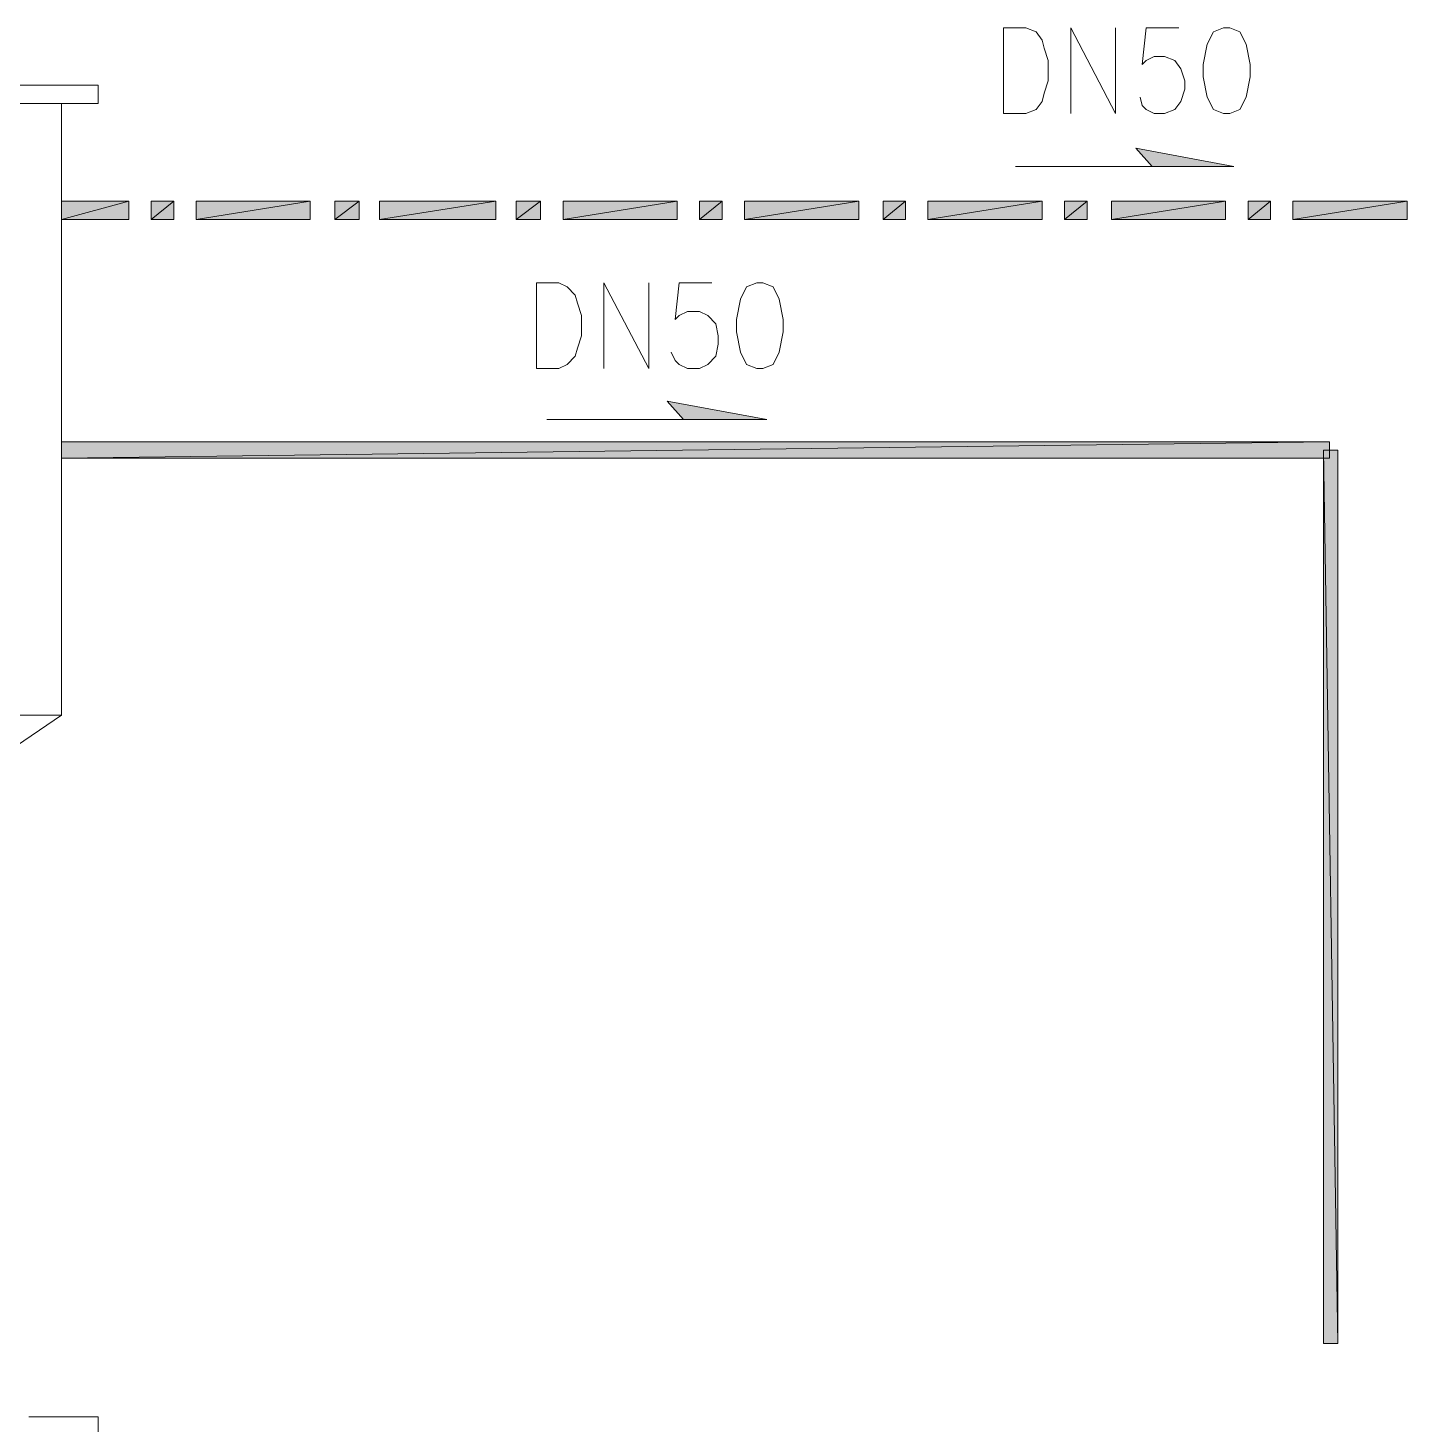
# Model space of a CAD drawing. Extents: x 2439 to 2860, y 496 to 788.
# Drawn here: x 2657.04 to 2704.3, y 682.44 to 730.25 of the extents above; entities that cross this region are included whole.
import ezdxf

# ---------------------------------------------------------------- set-up
doc = ezdxf.new("R2010")
doc.units = 0
doc.header["$LTSCALE"] = 15
doc.header["$MEASUREMENT"] = 0
doc.layers.get('0').update_dxf_attribs({"linetype": 'CONTINUOUS'})

msp = doc.modelspace()

# ---------------------------------------------------------------- hatches: boundary and pattern name
h = msp.add_hatch(color=0)
edge = h.paths.add_edge_path(flags=0)
edge.add_spline(control_points=[(2695.007, 726.128), (2695.007, 726.128), (2695.566, 725.499), (2695.566, 725.499), (2695.566, 725.499), (2698.36, 725.499), (2698.36, 725.499), (2698.36, 725.499), (2695.007, 726.128), (2695.007, 726.128)], knot_values=[0, 0, 0, 0, 1, 1, 1, 2, 2, 2, 3, 3, 3, 3], degree=3, periodic=0)
edge = h.paths.add_edge_path(flags=0)
edge.add_spline(control_points=[(2695.566, 725.499), (2695.566, 725.499), (2698.36, 725.499), (2698.36, 725.499), (2698.36, 725.499), (2698.36, 725.499), (2698.36, 725.499), (2698.36, 725.499), (2695.566, 725.499), (2695.566, 725.499)], knot_values=[0, 0, 0, 0, 1, 1, 1, 2, 2, 2, 3, 3, 3, 3], degree=3, periodic=0)
h = msp.add_hatch(color=0)
edge = h.paths.add_edge_path(flags=0)
edge.add_spline(control_points=[(2658.196, 724.312), (2658.196, 724.312), (2658.196, 723.683), (2658.196, 723.683), (2658.196, 723.683), (2660.501, 724.312), (2660.501, 724.312), (2660.501, 724.312), (2658.196, 724.312), (2658.196, 724.312)], knot_values=[0, 0, 0, 0, 1, 1, 1, 2, 2, 2, 3, 3, 3, 3], degree=3, periodic=0)
edge = h.paths.add_edge_path(flags=0)
edge.add_spline(control_points=[(2658.196, 723.683), (2658.196, 723.683), (2660.501, 724.312), (2660.501, 724.312), (2660.501, 724.312), (2660.501, 723.683), (2660.501, 723.683), (2660.501, 723.683), (2658.196, 723.683), (2658.196, 723.683)], knot_values=[0, 0, 0, 0, 1, 1, 1, 2, 2, 2, 3, 3, 3, 3], degree=3, periodic=0)
h = msp.add_hatch(color=0)
edge = h.paths.add_edge_path(flags=0)
edge.add_spline(control_points=[(2661.269, 724.312), (2661.269, 724.312), (2661.269, 723.683), (2661.269, 723.683), (2661.269, 723.683), (2662.038, 724.312), (2662.038, 724.312), (2662.038, 724.312), (2661.269, 724.312), (2661.269, 724.312)], knot_values=[0, 0, 0, 0, 1, 1, 1, 2, 2, 2, 3, 3, 3, 3], degree=3, periodic=0)
edge = h.paths.add_edge_path(flags=0)
edge.add_spline(control_points=[(2661.269, 723.683), (2661.269, 723.683), (2662.038, 724.312), (2662.038, 724.312), (2662.038, 724.312), (2662.038, 723.683), (2662.038, 723.683), (2662.038, 723.683), (2661.269, 723.683), (2661.269, 723.683)], knot_values=[0, 0, 0, 0, 1, 1, 1, 2, 2, 2, 3, 3, 3, 3], degree=3, periodic=0)
h = msp.add_hatch(color=0)
edge = h.paths.add_edge_path(flags=0)
edge.add_spline(control_points=[(2662.806, 724.312), (2662.806, 724.312), (2662.806, 723.683), (2662.806, 723.683), (2662.806, 723.683), (2666.718, 724.312), (2666.718, 724.312), (2666.718, 724.312), (2662.806, 724.312), (2662.806, 724.312)], knot_values=[0, 0, 0, 0, 1, 1, 1, 2, 2, 2, 3, 3, 3, 3], degree=3, periodic=0)
edge = h.paths.add_edge_path(flags=0)
edge.add_spline(control_points=[(2662.806, 723.683), (2662.806, 723.683), (2666.718, 724.312), (2666.718, 724.312), (2666.718, 724.312), (2666.718, 723.683), (2666.718, 723.683), (2666.718, 723.683), (2662.806, 723.683), (2662.806, 723.683)], knot_values=[0, 0, 0, 0, 1, 1, 1, 2, 2, 2, 3, 3, 3, 3], degree=3, periodic=0)
h = msp.add_hatch(color=0)
edge = h.paths.add_edge_path(flags=0)
edge.add_spline(control_points=[(2667.556, 724.312), (2667.556, 724.312), (2667.556, 723.683), (2667.556, 723.683), (2667.556, 723.683), (2668.394, 724.312), (2668.394, 724.312), (2668.394, 724.312), (2667.556, 724.312), (2667.556, 724.312)], knot_values=[0, 0, 0, 0, 1, 1, 1, 2, 2, 2, 3, 3, 3, 3], degree=3, periodic=0)
edge = h.paths.add_edge_path(flags=0)
edge.add_spline(control_points=[(2667.556, 723.683), (2667.556, 723.683), (2668.394, 724.312), (2668.394, 724.312), (2668.394, 724.312), (2668.394, 723.683), (2668.394, 723.683), (2668.394, 723.683), (2667.556, 723.683), (2667.556, 723.683)], knot_values=[0, 0, 0, 0, 1, 1, 1, 2, 2, 2, 3, 3, 3, 3], degree=3, periodic=0)
h = msp.add_hatch(color=0)
edge = h.paths.add_edge_path(flags=0)
edge.add_spline(control_points=[(2669.093, 724.312), (2669.093, 724.312), (2669.093, 723.683), (2669.093, 723.683), (2669.093, 723.683), (2673.074, 724.312), (2673.074, 724.312), (2673.074, 724.312), (2669.093, 724.312), (2669.093, 724.312)], knot_values=[0, 0, 0, 0, 1, 1, 1, 2, 2, 2, 3, 3, 3, 3], degree=3, periodic=0)
edge = h.paths.add_edge_path(flags=0)
edge.add_spline(control_points=[(2669.093, 723.683), (2669.093, 723.683), (2673.074, 724.312), (2673.074, 724.312), (2673.074, 724.312), (2673.074, 723.683), (2673.074, 723.683), (2673.074, 723.683), (2669.093, 723.683), (2669.093, 723.683)], knot_values=[0, 0, 0, 0, 1, 1, 1, 2, 2, 2, 3, 3, 3, 3], degree=3, periodic=0)
h = msp.add_hatch(color=0)
edge = h.paths.add_edge_path(flags=0)
edge.add_spline(control_points=[(2673.773, 724.312), (2673.773, 724.312), (2673.773, 723.683), (2673.773, 723.683), (2673.773, 723.683), (2674.611, 724.312), (2674.611, 724.312), (2674.611, 724.312), (2673.773, 724.312), (2673.773, 724.312)], knot_values=[0, 0, 0, 0, 1, 1, 1, 2, 2, 2, 3, 3, 3, 3], degree=3, periodic=0)
edge = h.paths.add_edge_path(flags=0)
edge.add_spline(control_points=[(2673.773, 723.683), (2673.773, 723.683), (2674.611, 724.312), (2674.611, 724.312), (2674.611, 724.312), (2674.611, 723.683), (2674.611, 723.683), (2674.611, 723.683), (2673.773, 723.683), (2673.773, 723.683)], knot_values=[0, 0, 0, 0, 1, 1, 1, 2, 2, 2, 3, 3, 3, 3], degree=3, periodic=0)
h = msp.add_hatch(color=0)
edge = h.paths.add_edge_path(flags=0)
edge.add_spline(control_points=[(2675.379, 724.312), (2675.379, 724.312), (2675.379, 723.683), (2675.379, 723.683), (2675.379, 723.683), (2679.291, 724.312), (2679.291, 724.312), (2679.291, 724.312), (2675.379, 724.312), (2675.379, 724.312)], knot_values=[0, 0, 0, 0, 1, 1, 1, 2, 2, 2, 3, 3, 3, 3], degree=3, periodic=0)
edge = h.paths.add_edge_path(flags=0)
edge.add_spline(control_points=[(2675.379, 723.683), (2675.379, 723.683), (2679.291, 724.312), (2679.291, 724.312), (2679.291, 724.312), (2679.291, 723.683), (2679.291, 723.683), (2679.291, 723.683), (2675.379, 723.683), (2675.379, 723.683)], knot_values=[0, 0, 0, 0, 1, 1, 1, 2, 2, 2, 3, 3, 3, 3], degree=3, periodic=0)
h = msp.add_hatch(color=0)
edge = h.paths.add_edge_path(flags=0)
edge.add_spline(control_points=[(2680.059, 724.312), (2680.059, 724.312), (2680.059, 723.683), (2680.059, 723.683), (2680.059, 723.683), (2680.827, 724.312), (2680.827, 724.312), (2680.827, 724.312), (2680.059, 724.312), (2680.059, 724.312)], knot_values=[0, 0, 0, 0, 1, 1, 1, 2, 2, 2, 3, 3, 3, 3], degree=3, periodic=0)
edge = h.paths.add_edge_path(flags=0)
edge.add_spline(control_points=[(2680.059, 723.683), (2680.059, 723.683), (2680.827, 724.312), (2680.827, 724.312), (2680.827, 724.312), (2680.827, 723.683), (2680.827, 723.683), (2680.827, 723.683), (2680.059, 723.683), (2680.059, 723.683)], knot_values=[0, 0, 0, 0, 1, 1, 1, 2, 2, 2, 3, 3, 3, 3], degree=3, periodic=0)
h = msp.add_hatch(color=0)
edge = h.paths.add_edge_path(flags=0)
edge.add_spline(control_points=[(2681.596, 724.312), (2681.596, 724.312), (2681.596, 723.683), (2681.596, 723.683), (2681.596, 723.683), (2685.507, 724.312), (2685.507, 724.312), (2685.507, 724.312), (2681.596, 724.312), (2681.596, 724.312)], knot_values=[0, 0, 0, 0, 1, 1, 1, 2, 2, 2, 3, 3, 3, 3], degree=3, periodic=0)
edge = h.paths.add_edge_path(flags=0)
edge.add_spline(control_points=[(2681.596, 723.683), (2681.596, 723.683), (2685.507, 724.312), (2685.507, 724.312), (2685.507, 724.312), (2685.507, 723.683), (2685.507, 723.683), (2685.507, 723.683), (2681.596, 723.683), (2681.596, 723.683)], knot_values=[0, 0, 0, 0, 1, 1, 1, 2, 2, 2, 3, 3, 3, 3], degree=3, periodic=0)
h = msp.add_hatch(color=0)
edge = h.paths.add_edge_path(flags=0)
edge.add_spline(control_points=[(2686.346, 724.312), (2686.346, 724.312), (2686.346, 723.683), (2686.346, 723.683), (2686.346, 723.683), (2687.114, 724.312), (2687.114, 724.312), (2687.114, 724.312), (2686.346, 724.312), (2686.346, 724.312)], knot_values=[0, 0, 0, 0, 1, 1, 1, 2, 2, 2, 3, 3, 3, 3], degree=3, periodic=0)
edge = h.paths.add_edge_path(flags=0)
edge.add_spline(control_points=[(2686.346, 723.683), (2686.346, 723.683), (2687.114, 724.312), (2687.114, 724.312), (2687.114, 724.312), (2687.114, 723.683), (2687.114, 723.683), (2687.114, 723.683), (2686.346, 723.683), (2686.346, 723.683)], knot_values=[0, 0, 0, 0, 1, 1, 1, 2, 2, 2, 3, 3, 3, 3], degree=3, periodic=0)
h = msp.add_hatch(color=0)
edge = h.paths.add_edge_path(flags=0)
edge.add_spline(control_points=[(2687.882, 724.312), (2687.882, 724.312), (2687.882, 723.683), (2687.882, 723.683), (2687.882, 723.683), (2691.794, 724.312), (2691.794, 724.312), (2691.794, 724.312), (2687.882, 724.312), (2687.882, 724.312)], knot_values=[0, 0, 0, 0, 1, 1, 1, 2, 2, 2, 3, 3, 3, 3], degree=3, periodic=0)
edge = h.paths.add_edge_path(flags=0)
edge.add_spline(control_points=[(2687.882, 723.683), (2687.882, 723.683), (2691.794, 724.312), (2691.794, 724.312), (2691.794, 724.312), (2691.794, 723.683), (2691.794, 723.683), (2691.794, 723.683), (2687.882, 723.683), (2687.882, 723.683)], knot_values=[0, 0, 0, 0, 1, 1, 1, 2, 2, 2, 3, 3, 3, 3], degree=3, periodic=0)
h = msp.add_hatch(color=0)
edge = h.paths.add_edge_path(flags=0)
edge.add_spline(control_points=[(2692.562, 724.312), (2692.562, 724.312), (2692.562, 723.683), (2692.562, 723.683), (2692.562, 723.683), (2693.331, 724.312), (2693.331, 724.312), (2693.331, 724.312), (2692.562, 724.312), (2692.562, 724.312)], knot_values=[0, 0, 0, 0, 1, 1, 1, 2, 2, 2, 3, 3, 3, 3], degree=3, periodic=0)
edge = h.paths.add_edge_path(flags=0)
edge.add_spline(control_points=[(2692.562, 723.683), (2692.562, 723.683), (2693.331, 724.312), (2693.331, 724.312), (2693.331, 724.312), (2693.331, 723.683), (2693.331, 723.683), (2693.331, 723.683), (2692.562, 723.683), (2692.562, 723.683)], knot_values=[0, 0, 0, 0, 1, 1, 1, 2, 2, 2, 3, 3, 3, 3], degree=3, periodic=0)
h = msp.add_hatch(color=0)
edge = h.paths.add_edge_path(flags=0)
edge.add_spline(control_points=[(2694.169, 724.312), (2694.169, 724.312), (2694.169, 723.683), (2694.169, 723.683), (2694.169, 723.683), (2698.08, 724.312), (2698.08, 724.312), (2698.08, 724.312), (2694.169, 724.312), (2694.169, 724.312)], knot_values=[0, 0, 0, 0, 1, 1, 1, 2, 2, 2, 3, 3, 3, 3], degree=3, periodic=0)
edge = h.paths.add_edge_path(flags=0)
edge.add_spline(control_points=[(2694.169, 723.683), (2694.169, 723.683), (2698.08, 724.312), (2698.08, 724.312), (2698.08, 724.312), (2698.08, 723.683), (2698.08, 723.683), (2698.08, 723.683), (2694.169, 723.683), (2694.169, 723.683)], knot_values=[0, 0, 0, 0, 1, 1, 1, 2, 2, 2, 3, 3, 3, 3], degree=3, periodic=0)
h = msp.add_hatch(color=0)
edge = h.paths.add_edge_path(flags=0)
edge.add_spline(control_points=[(2698.849, 724.312), (2698.849, 724.312), (2698.849, 723.683), (2698.849, 723.683), (2698.849, 723.683), (2699.617, 724.312), (2699.617, 724.312), (2699.617, 724.312), (2698.849, 724.312), (2698.849, 724.312)], knot_values=[0, 0, 0, 0, 1, 1, 1, 2, 2, 2, 3, 3, 3, 3], degree=3, periodic=0)
edge = h.paths.add_edge_path(flags=0)
edge.add_spline(control_points=[(2698.849, 723.683), (2698.849, 723.683), (2699.617, 724.312), (2699.617, 724.312), (2699.617, 724.312), (2699.617, 723.683), (2699.617, 723.683), (2699.617, 723.683), (2698.849, 723.683), (2698.849, 723.683)], knot_values=[0, 0, 0, 0, 1, 1, 1, 2, 2, 2, 3, 3, 3, 3], degree=3, periodic=0)
h = msp.add_hatch(color=0)
edge = h.paths.add_edge_path(flags=0)
edge.add_spline(control_points=[(2700.385, 724.312), (2700.385, 724.312), (2700.385, 723.683), (2700.385, 723.683), (2700.385, 723.683), (2704.297, 724.312), (2704.297, 724.312), (2704.297, 724.312), (2700.385, 724.312), (2700.385, 724.312)], knot_values=[0, 0, 0, 0, 1, 1, 1, 2, 2, 2, 3, 3, 3, 3], degree=3, periodic=0)
edge = h.paths.add_edge_path(flags=0)
edge.add_spline(control_points=[(2700.385, 723.683), (2700.385, 723.683), (2704.297, 724.312), (2704.297, 724.312), (2704.297, 724.312), (2704.297, 723.683), (2704.297, 723.683), (2704.297, 723.683), (2700.385, 723.683), (2700.385, 723.683)], knot_values=[0, 0, 0, 0, 1, 1, 1, 2, 2, 2, 3, 3, 3, 3], degree=3, periodic=0)
h = msp.add_hatch(color=0)
edge = h.paths.add_edge_path(flags=0)
edge.add_spline(control_points=[(2678.942, 717.467), (2678.942, 717.467), (2679.5, 716.838), (2679.5, 716.838), (2679.5, 716.838), (2682.364, 716.838), (2682.364, 716.838), (2682.364, 716.838), (2678.942, 717.467), (2678.942, 717.467)], knot_values=[0, 0, 0, 0, 1, 1, 1, 2, 2, 2, 3, 3, 3, 3], degree=3, periodic=0)
edge = h.paths.add_edge_path(flags=0)
edge.add_spline(control_points=[(2679.5, 716.838), (2679.5, 716.838), (2682.364, 716.838), (2682.364, 716.838), (2682.364, 716.838), (2682.364, 716.838), (2682.364, 716.838), (2682.364, 716.838), (2679.5, 716.838), (2679.5, 716.838)], knot_values=[0, 0, 0, 0, 1, 1, 1, 2, 2, 2, 3, 3, 3, 3], degree=3, periodic=0)
h = msp.add_hatch(color=0)
edge = h.paths.add_edge_path(flags=0)
edge.add_spline(control_points=[(2658.196, 716.07), (2658.196, 716.07), (2658.196, 715.511), (2658.196, 715.511), (2658.196, 715.511), (2701.643, 716.07), (2701.643, 716.07), (2701.643, 716.07), (2658.196, 716.07), (2658.196, 716.07)], knot_values=[0, 0, 0, 0, 1, 1, 1, 2, 2, 2, 3, 3, 3, 3], degree=3, periodic=0)
edge = h.paths.add_edge_path(flags=0)
edge.add_spline(control_points=[(2658.196, 715.511), (2658.196, 715.511), (2701.643, 716.07), (2701.643, 716.07), (2701.643, 716.07), (2701.643, 715.511), (2701.643, 715.511), (2701.643, 715.511), (2658.196, 715.511), (2658.196, 715.511)], knot_values=[0, 0, 0, 0, 1, 1, 1, 2, 2, 2, 3, 3, 3, 3], degree=3, periodic=0)
h = msp.add_hatch(color=0)
edge = h.paths.add_edge_path(flags=0)
edge.add_spline(control_points=[(2701.922, 715.79), (2701.922, 715.79), (2701.433, 715.79), (2701.433, 715.79), (2701.433, 715.79), (2701.922, 685.196), (2701.922, 685.196), (2701.922, 685.196), (2701.922, 715.79), (2701.922, 715.79)], knot_values=[0, 0, 0, 0, 1, 1, 1, 2, 2, 2, 3, 3, 3, 3], degree=3, periodic=0)
edge = h.paths.add_edge_path(flags=0)
edge.add_spline(control_points=[(2701.433, 715.79), (2701.433, 715.79), (2701.922, 685.196), (2701.922, 685.196), (2701.922, 685.196), (2701.433, 685.196), (2701.433, 685.196), (2701.433, 685.196), (2701.433, 715.79), (2701.433, 715.79)], knot_values=[0, 0, 0, 0, 1, 1, 1, 2, 2, 2, 3, 3, 3, 3], degree=3, periodic=0)

# ---------------------------------------------------------------- linework, layer by layer
at = {"color": 0, "lineweight": 5}
for points in [[(2690.467, 727.316), (2690.467, 730.249), (2691.235, 730.249), (2691.584, 730.11), (2691.794, 729.83), (2691.864, 729.551), (2692.003, 729.132), (2692.003, 728.433), (2691.864, 728.014), (2691.794, 727.735), (2691.584, 727.455), (2691.235, 727.316), (2690.467, 727.316)], [(2692.772, 727.316), (2692.772, 730.249), (2694.309, 727.316), (2694.309, 730.249)], [(2696.474, 730.249), (2695.356, 730.249), (2695.217, 728.992), (2695.356, 729.132), (2695.636, 729.271), (2695.985, 729.271), (2696.334, 729.132), (2696.544, 728.852), (2696.683, 728.433), (2696.683, 728.154), (2696.544, 727.735), (2696.334, 727.455), (2695.985, 727.316), (2695.636, 727.316), (2695.356, 727.455), (2695.217, 727.595), (2695.147, 727.874)], [(2698.011, 730.249), (2697.661, 730.11), (2697.452, 729.69), (2697.312, 728.992), (2697.312, 728.573), (2697.452, 727.874), (2697.661, 727.455), (2698.011, 727.316), (2698.22, 727.316), (2698.569, 727.455), (2698.779, 727.874), (2698.919, 728.573), (2698.919, 728.992), (2698.779, 729.69), (2698.569, 730.11), (2698.22, 730.249), (2698.011, 730.249)], [(2659.453, 727.665), (2659.453, 728.293), (2639.406, 728.293), (2639.406, 727.665), (2659.453, 727.665)], [(2658.196, 706.71), (2640.664, 706.71), (2640.664, 727.665)], [(2658.196, 727.665), (2658.196, 706.71), (2649.465, 700.773), (2640.664, 706.71)], [(2698.36, 725.499), (2695.007, 726.128)], [(2690.886, 725.499), (2698.36, 725.499)], [(2674.471, 718.584), (2674.471, 721.518), (2675.239, 721.518), (2675.519, 721.378), (2675.798, 721.099), (2675.868, 720.82), (2676.008, 720.4), (2676.008, 719.702), (2675.868, 719.283), (2675.798, 719.003), (2675.519, 718.724), (2675.239, 718.584), (2674.471, 718.584)], [(2676.776, 718.584), (2676.776, 721.518), (2678.313, 718.584), (2678.313, 721.518)], [(2680.478, 721.518), (2679.361, 721.518), (2679.221, 720.261), (2679.361, 720.4), (2679.64, 720.54), (2680.059, 720.54), (2680.339, 720.4), (2680.618, 720.121), (2680.688, 719.702), (2680.688, 719.423), (2680.618, 719.003), (2680.339, 718.724), (2680.059, 718.584), (2679.64, 718.584), (2679.361, 718.724), (2679.221, 718.864), (2679.081, 719.143)], [(2682.015, 721.518), (2681.666, 721.378), (2681.456, 720.959), (2681.316, 720.261), (2681.316, 719.842), (2681.456, 719.143), (2681.666, 718.724), (2682.015, 718.584), (2682.224, 718.584), (2682.574, 718.724), (2682.783, 719.143), (2682.923, 719.842), (2682.923, 720.261), (2682.783, 720.959), (2682.574, 721.378), (2682.224, 721.518), (2682.015, 721.518)], [(2682.364, 716.838), (2678.942, 717.467)], [(2674.82, 716.838), (2682.364, 716.838)], [(2659.453, 682.681), (2657.078, 682.681)], [(2659.453, 682.681), (2659.453, 682.053)]]:
    msp.add_lwpolyline(points, dxfattribs=at)
for points in [[(2695.007, 726.128), (2695.007, 726.128), (2695.566, 725.499), (2695.566, 725.499), (2695.566, 725.499), (2698.36, 725.499), (2698.36, 725.499), (2698.36, 725.499), (2695.007, 726.128), (2695.007, 726.128)], [(2695.566, 725.499), (2695.566, 725.499), (2698.36, 725.499), (2698.36, 725.499), (2698.36, 725.499), (2698.36, 725.499), (2698.36, 725.499), (2698.36, 725.499), (2695.566, 725.499), (2695.566, 725.499)], [(2658.196, 724.312), (2658.196, 724.312), (2658.196, 723.683), (2658.196, 723.683), (2658.196, 723.683), (2660.501, 724.312), (2660.501, 724.312), (2660.501, 724.312), (2658.196, 724.312), (2658.196, 724.312)], [(2658.196, 723.683), (2658.196, 723.683), (2660.501, 724.312), (2660.501, 724.312), (2660.501, 724.312), (2660.501, 723.683), (2660.501, 723.683), (2660.501, 723.683), (2658.196, 723.683), (2658.196, 723.683)], [(2661.269, 724.312), (2661.269, 724.312), (2661.269, 723.683), (2661.269, 723.683), (2661.269, 723.683), (2662.038, 724.312), (2662.038, 724.312), (2662.038, 724.312), (2661.269, 724.312), (2661.269, 724.312)], [(2661.269, 723.683), (2661.269, 723.683), (2662.038, 724.312), (2662.038, 724.312), (2662.038, 724.312), (2662.038, 723.683), (2662.038, 723.683), (2662.038, 723.683), (2661.269, 723.683), (2661.269, 723.683)], [(2662.806, 724.312), (2662.806, 724.312), (2662.806, 723.683), (2662.806, 723.683), (2662.806, 723.683), (2666.718, 724.312), (2666.718, 724.312), (2666.718, 724.312), (2662.806, 724.312), (2662.806, 724.312)], [(2662.806, 723.683), (2662.806, 723.683), (2666.718, 724.312), (2666.718, 724.312), (2666.718, 724.312), (2666.718, 723.683), (2666.718, 723.683), (2666.718, 723.683), (2662.806, 723.683), (2662.806, 723.683)], [(2667.556, 724.312), (2667.556, 724.312), (2667.556, 723.683), (2667.556, 723.683), (2667.556, 723.683), (2668.394, 724.312), (2668.394, 724.312), (2668.394, 724.312), (2667.556, 724.312), (2667.556, 724.312)], [(2667.556, 723.683), (2667.556, 723.683), (2668.394, 724.312), (2668.394, 724.312), (2668.394, 724.312), (2668.394, 723.683), (2668.394, 723.683), (2668.394, 723.683), (2667.556, 723.683), (2667.556, 723.683)], [(2669.093, 724.312), (2669.093, 724.312), (2669.093, 723.683), (2669.093, 723.683), (2669.093, 723.683), (2673.074, 724.312), (2673.074, 724.312), (2673.074, 724.312), (2669.093, 724.312), (2669.093, 724.312)], [(2669.093, 723.683), (2669.093, 723.683), (2673.074, 724.312), (2673.074, 724.312), (2673.074, 724.312), (2673.074, 723.683), (2673.074, 723.683), (2673.074, 723.683), (2669.093, 723.683), (2669.093, 723.683)], [(2673.773, 724.312), (2673.773, 724.312), (2673.773, 723.683), (2673.773, 723.683), (2673.773, 723.683), (2674.611, 724.312), (2674.611, 724.312), (2674.611, 724.312), (2673.773, 724.312), (2673.773, 724.312)], [(2673.773, 723.683), (2673.773, 723.683), (2674.611, 724.312), (2674.611, 724.312), (2674.611, 724.312), (2674.611, 723.683), (2674.611, 723.683), (2674.611, 723.683), (2673.773, 723.683), (2673.773, 723.683)], [(2675.379, 724.312), (2675.379, 724.312), (2675.379, 723.683), (2675.379, 723.683), (2675.379, 723.683), (2679.291, 724.312), (2679.291, 724.312), (2679.291, 724.312), (2675.379, 724.312), (2675.379, 724.312)], [(2675.379, 723.683), (2675.379, 723.683), (2679.291, 724.312), (2679.291, 724.312), (2679.291, 724.312), (2679.291, 723.683), (2679.291, 723.683), (2679.291, 723.683), (2675.379, 723.683), (2675.379, 723.683)], [(2680.059, 724.312), (2680.059, 724.312), (2680.059, 723.683), (2680.059, 723.683), (2680.059, 723.683), (2680.827, 724.312), (2680.827, 724.312), (2680.827, 724.312), (2680.059, 724.312), (2680.059, 724.312)], [(2680.059, 723.683), (2680.059, 723.683), (2680.827, 724.312), (2680.827, 724.312), (2680.827, 724.312), (2680.827, 723.683), (2680.827, 723.683), (2680.827, 723.683), (2680.059, 723.683), (2680.059, 723.683)], [(2681.596, 724.312), (2681.596, 724.312), (2681.596, 723.683), (2681.596, 723.683), (2681.596, 723.683), (2685.507, 724.312), (2685.507, 724.312), (2685.507, 724.312), (2681.596, 724.312), (2681.596, 724.312)], [(2681.596, 723.683), (2681.596, 723.683), (2685.507, 724.312), (2685.507, 724.312), (2685.507, 724.312), (2685.507, 723.683), (2685.507, 723.683), (2685.507, 723.683), (2681.596, 723.683), (2681.596, 723.683)], [(2686.346, 724.312), (2686.346, 724.312), (2686.346, 723.683), (2686.346, 723.683), (2686.346, 723.683), (2687.114, 724.312), (2687.114, 724.312), (2687.114, 724.312), (2686.346, 724.312), (2686.346, 724.312)], [(2686.346, 723.683), (2686.346, 723.683), (2687.114, 724.312), (2687.114, 724.312), (2687.114, 724.312), (2687.114, 723.683), (2687.114, 723.683), (2687.114, 723.683), (2686.346, 723.683), (2686.346, 723.683)], [(2687.882, 724.312), (2687.882, 724.312), (2687.882, 723.683), (2687.882, 723.683), (2687.882, 723.683), (2691.794, 724.312), (2691.794, 724.312), (2691.794, 724.312), (2687.882, 724.312), (2687.882, 724.312)], [(2687.882, 723.683), (2687.882, 723.683), (2691.794, 724.312), (2691.794, 724.312), (2691.794, 724.312), (2691.794, 723.683), (2691.794, 723.683), (2691.794, 723.683), (2687.882, 723.683), (2687.882, 723.683)], [(2692.562, 724.312), (2692.562, 724.312), (2692.562, 723.683), (2692.562, 723.683), (2692.562, 723.683), (2693.331, 724.312), (2693.331, 724.312), (2693.331, 724.312), (2692.562, 724.312), (2692.562, 724.312)], [(2692.562, 723.683), (2692.562, 723.683), (2693.331, 724.312), (2693.331, 724.312), (2693.331, 724.312), (2693.331, 723.683), (2693.331, 723.683), (2693.331, 723.683), (2692.562, 723.683), (2692.562, 723.683)], [(2694.169, 724.312), (2694.169, 724.312), (2694.169, 723.683), (2694.169, 723.683), (2694.169, 723.683), (2698.08, 724.312), (2698.08, 724.312), (2698.08, 724.312), (2694.169, 724.312), (2694.169, 724.312)], [(2694.169, 723.683), (2694.169, 723.683), (2698.08, 724.312), (2698.08, 724.312), (2698.08, 724.312), (2698.08, 723.683), (2698.08, 723.683), (2698.08, 723.683), (2694.169, 723.683), (2694.169, 723.683)], [(2698.849, 724.312), (2698.849, 724.312), (2698.849, 723.683), (2698.849, 723.683), (2698.849, 723.683), (2699.617, 724.312), (2699.617, 724.312), (2699.617, 724.312), (2698.849, 724.312), (2698.849, 724.312)], [(2698.849, 723.683), (2698.849, 723.683), (2699.617, 724.312), (2699.617, 724.312), (2699.617, 724.312), (2699.617, 723.683), (2699.617, 723.683), (2699.617, 723.683), (2698.849, 723.683), (2698.849, 723.683)], [(2700.385, 724.312), (2700.385, 724.312), (2700.385, 723.683), (2700.385, 723.683), (2700.385, 723.683), (2704.297, 724.312), (2704.297, 724.312), (2704.297, 724.312), (2700.385, 724.312), (2700.385, 724.312)], [(2700.385, 723.683), (2700.385, 723.683), (2704.297, 724.312), (2704.297, 724.312), (2704.297, 724.312), (2704.297, 723.683), (2704.297, 723.683), (2704.297, 723.683), (2700.385, 723.683), (2700.385, 723.683)], [(2678.942, 717.467), (2678.942, 717.467), (2679.5, 716.838), (2679.5, 716.838), (2679.5, 716.838), (2682.364, 716.838), (2682.364, 716.838), (2682.364, 716.838), (2678.942, 717.467), (2678.942, 717.467)], [(2679.5, 716.838), (2679.5, 716.838), (2682.364, 716.838), (2682.364, 716.838), (2682.364, 716.838), (2682.364, 716.838), (2682.364, 716.838), (2682.364, 716.838), (2679.5, 716.838), (2679.5, 716.838)], [(2658.196, 716.07), (2658.196, 716.07), (2658.196, 715.511), (2658.196, 715.511), (2658.196, 715.511), (2701.643, 716.07), (2701.643, 716.07), (2701.643, 716.07), (2658.196, 716.07), (2658.196, 716.07)], [(2658.196, 715.511), (2658.196, 715.511), (2701.643, 716.07), (2701.643, 716.07), (2701.643, 716.07), (2701.643, 715.511), (2701.643, 715.511), (2701.643, 715.511), (2658.196, 715.511), (2658.196, 715.511)], [(2701.922, 715.79), (2701.922, 715.79), (2701.433, 715.79), (2701.433, 715.79), (2701.433, 715.79), (2701.922, 685.196), (2701.922, 685.196), (2701.922, 685.196), (2701.922, 715.79), (2701.922, 715.79)], [(2701.433, 715.79), (2701.433, 715.79), (2701.922, 685.196), (2701.922, 685.196), (2701.922, 685.196), (2701.433, 685.196), (2701.433, 685.196), (2701.433, 685.196), (2701.433, 715.79), (2701.433, 715.79)]]:
    msp.add_open_spline(points, degree=3, knots=[0, 0, 0, 0, 1, 1, 1, 2, 2, 2, 3, 3, 3, 3], dxfattribs=at)

doc.saveas('drawing.dxf')
